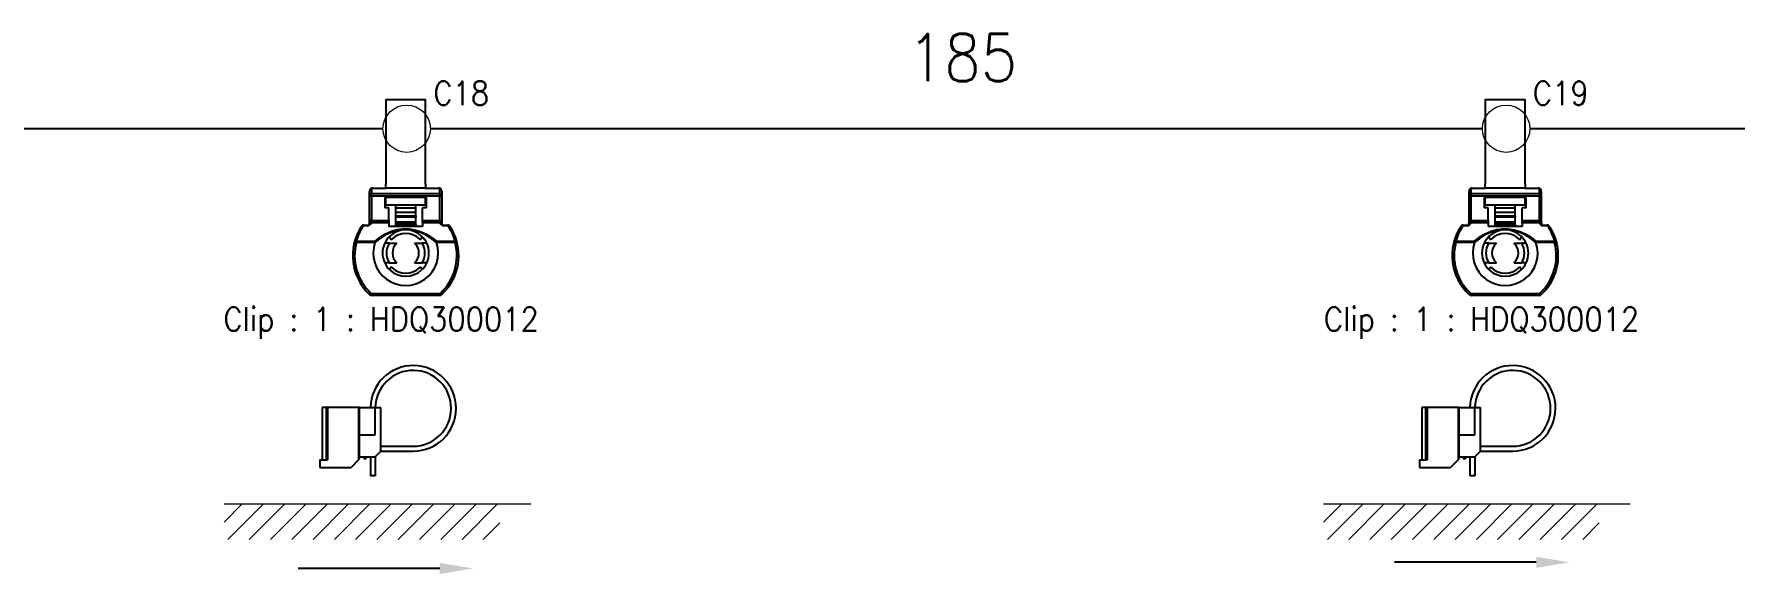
# Model space of a CAD drawing. Header units: inches. Extents: x 47316 to 59086, y 3141 to 11743.
# Drawn here: x 52612.6 to 52792.1, y 6227 to 6284 of the extents above; entities that cross this region are included whole.
import ezdxf

# ---------------------------------------------------------------- set-up
doc = ezdxf.new("R2010")
doc.units = ezdxf.units.IN
doc.header["$MEASUREMENT"] = 0
doc.layers.add('_0', color=7, linetype='Continuous', lineweight=0)
doc.styles.get("Standard").update_dxf_attribs({"font": ''})
doc.styles.get('Standard').set_extended_font_data('SimSun')
doc.linetypes.add('_VH_OTCON', pattern='A,0.0001,[7,VeSys.shx,S=0.1,R=0,X=0,Y=0],-0.4,[7,VeSys.shx,S=0.1,R=0,X=0,Y=0],-0.4,["X",Standard,S=1,R=0,X=-0.5,Y=-0.5],-0.0001,[7,VeSys.shx,S=0.1,R=0,X=0,Y=0],-0.4', length=1.2002)

msp = doc.modelspace()

# ---------------------------------------------------------------- linework, layer by layer
at = {"color": 0, "linetype": '_VH_OTCON', "ltscale": 5}
for p, q in [((52649.43, 6274.03), (52538.43, 6274.03)), ((52765.43, 6274.03), (52654.43, 6274.03)), ((52881.43, 6274.03), (52770.43, 6274.03))]:
    msp.add_line(p, q, dxfattribs=at)
at = {"color": 0, "lineweight": -3}
for p, q in [((52648.01, 6267.02), (52648.01, 6267.41)), ((52648.01, 6266.92), (52648.01, 6267.02)), ((52648.01, 6264.34), (52648.01, 6266.92)), ((52648.22, 6266.92), (52648.01, 6266.92)), ((52648.22, 6267.56), (52648.22, 6267.17)), ((52648.22, 6266.92), (52648.22, 6267.17)), ((52648.22, 6267.17), (52655.43, 6267.17)), ((52655.43, 6266.92), (52648.22, 6266.92)), ((52648.22, 6266.92), (52648.22, 6264.34)), ((52648.36, 6267.7), (52648.36, 6267.76)), ((52648.36, 6267.76), (52649.73, 6267.76)), ((52649.73, 6267.7), (52648.36, 6267.7)), ((52649.62, 6266.78), (52649.62, 6265.66)), ((52649.73, 6266.78), (52649.62, 6266.78)), ((52649.73, 6267.76), (52649.73, 6268.18)), ((52653.93, 6267.76), (52649.73, 6267.76)), ((52649.73, 6267.76), (52649.73, 6267.7)), ((52653.93, 6266.78), (52649.73, 6266.78)), ((52649.73, 6265.94), (52649.73, 6266.78)), ((52653.93, 6268.18), (52653.93, 6267.76)), ((52653.93, 6267.76), (52655.29, 6267.76)), ((52653.93, 6267.7), (52653.93, 6267.76)), ((52655.29, 6267.7), (52653.93, 6267.7)), ((52653.93, 6265.94), (52653.93, 6266.78)), ((52654.03, 6266.78), (52653.93, 6266.78)), ((52654.03, 6265.66), (52654.03, 6266.78)), ((52655.29, 6267.7), (52655.29, 6267.76)), ((52655.43, 6267.17), (52655.43, 6267.56)), ((52655.43, 6267.17), (52655.43, 6266.92)), ((52655.43, 6264.34), (52655.43, 6266.92)), ((52655.64, 6266.92), (52655.43, 6266.92)), ((52655.64, 6267.41), (52655.64, 6267.02)), ((52655.64, 6267.02), (52655.64, 6266.92)), ((52655.64, 6266.92), (52655.64, 6264.34)), ((52764.01, 6267.02), (52764.01, 6267.41)), ((52764.01, 6266.92), (52764.01, 6267.02)), ((52764.01, 6264.34), (52764.01, 6266.92)), ((52764.22, 6266.92), (52764.01, 6266.92)), ((52764.22, 6267.56), (52764.22, 6267.17)), ((52764.22, 6266.92), (52764.22, 6267.17)), ((52764.22, 6267.17), (52771.43, 6267.17)), ((52771.43, 6266.92), (52764.22, 6266.92)), ((52764.22, 6266.92), (52764.22, 6264.34)), ((52764.36, 6267.7), (52764.36, 6267.76)), ((52764.36, 6267.76), (52765.73, 6267.76)), ((52765.73, 6267.7), (52764.36, 6267.7)), ((52765.62, 6266.78), (52765.62, 6265.66)), ((52765.73, 6266.78), (52765.62, 6266.78)), ((52765.73, 6267.76), (52765.73, 6268.18)), ((52769.93, 6267.76), (52765.73, 6267.76)), ((52765.73, 6267.76), (52765.73, 6267.7)), ((52769.93, 6266.78), (52765.73, 6266.78)), ((52765.73, 6265.94), (52765.73, 6266.78)), ((52769.93, 6268.18), (52769.93, 6267.76)), ((52769.93, 6267.76), (52771.29, 6267.76)), ((52769.93, 6267.7), (52769.93, 6267.76)), ((52771.29, 6267.7), (52769.93, 6267.7)), ((52769.93, 6265.94), (52769.93, 6266.78)), ((52770.03, 6266.78), (52769.93, 6266.78)), ((52770.03, 6265.66), (52770.03, 6266.78)), ((52771.29, 6267.7), (52771.29, 6267.76)), ((52771.43, 6267.17), (52771.43, 6267.56)), ((52771.43, 6267.17), (52771.43, 6266.92)), ((52771.43, 6264.34), (52771.43, 6266.92)), ((52771.64, 6266.92), (52771.43, 6266.92)), ((52771.64, 6267.41), (52771.64, 6267.02)), ((52771.64, 6267.02), (52771.64, 6266.92)), ((52771.64, 6266.92), (52771.64, 6264.34)), ((52650.04, 6265.66), (52649.62, 6265.66)), ((52653.93, 6265.94), (52649.73, 6265.94)), ((52650.04, 6264.34), (52650.04, 6265.66)), ((52650.78, 6265.63), (52650.78, 6265.94)), ((52650.78, 6265.17), (52650.78, 6265.63)), ((52652.88, 6265.63), (52650.78, 6265.63)), ((52650.78, 6264.82), (52650.78, 6265.17)), ((52652.88, 6265.17), (52650.78, 6265.17)), ((52652.88, 6265.63), (52652.88, 6265.94)), ((52652.88, 6265.17), (52652.88, 6265.63)), ((52652.88, 6264.82), (52652.88, 6265.17)), ((52653.61, 6264.34), (52653.61, 6265.66)), ((52654.03, 6265.66), (52653.61, 6265.66)), ((52766.04, 6265.66), (52765.62, 6265.66)), ((52769.93, 6265.94), (52765.73, 6265.94)), ((52766.04, 6264.34), (52766.04, 6265.66)), ((52766.78, 6265.63), (52766.78, 6265.94)), ((52766.78, 6265.17), (52766.78, 6265.63)), ((52768.88, 6265.63), (52766.78, 6265.63)), ((52766.78, 6264.82), (52766.78, 6265.17)), ((52768.88, 6265.17), (52766.78, 6265.17)), ((52768.88, 6265.63), (52768.88, 6265.94)), ((52768.88, 6265.17), (52768.88, 6265.63)), ((52768.88, 6264.82), (52768.88, 6265.17)), ((52769.61, 6264.34), (52769.61, 6265.66)), ((52770.03, 6265.66), (52769.61, 6265.66)), ((52647.43, 6263.78), (52647.43, 6263.84)), ((52647.43, 6263.84), (52647.8, 6263.84)), ((52647.8, 6263.78), (52647.43, 6263.78)), ((52647.8, 6263.78), (52647.8, 6263.84)), ((52648.01, 6264.05), (52648.01, 6264.34)), ((52648.22, 6264.34), (52648.01, 6264.34)), ((52650.04, 6264.09), (52648.21, 6264.09)), ((52648.22, 6264.34), (52650.04, 6264.34)), ((52648.22, 6264.34), (52648.22, 6264.16)), ((52650.04, 6264.34), (52650.04, 6264.09)), ((52650.04, 6264.09), (52650.04, 6263.7)), ((52653.61, 6263.7), (52650.04, 6263.7)), ((52650.78, 6264.67), (52650.78, 6264.82)), ((52650.78, 6264.82), (52652.88, 6264.82)), ((52650.78, 6264.17), (52650.78, 6264.67)), ((52652.88, 6264.67), (52650.78, 6264.67)), ((52650.78, 6263.98), (52650.78, 6264.17)), ((52652.88, 6264.17), (52650.78, 6264.17)), ((52650.78, 6263.91), (52650.78, 6263.98)), ((52652.88, 6263.98), (52650.78, 6263.98)), ((52650.78, 6263.7), (52650.78, 6263.91)), ((52650.78, 6263.91), (52652.88, 6263.91)), ((52652.88, 6264.82), (52652.88, 6264.67)), ((52652.88, 6264.17), (52652.88, 6264.67)), ((52652.88, 6263.98), (52652.88, 6264.17)), ((52652.88, 6263.91), (52652.88, 6263.98)), ((52652.88, 6263.91), (52652.88, 6263.7)), ((52653.61, 6264.34), (52655.43, 6264.34)), ((52653.61, 6264.09), (52653.61, 6264.34)), ((52655.45, 6264.09), (52653.61, 6264.09)), ((52653.61, 6264.09), (52653.61, 6263.7)), ((52655.43, 6264.16), (52655.43, 6264.34)), ((52655.43, 6264.34), (52655.64, 6264.34)), ((52655.64, 6264.34), (52655.64, 6264.05)), ((52655.85, 6263.84), (52656.23, 6263.84)), ((52655.85, 6263.78), (52655.85, 6263.84)), ((52656.23, 6263.78), (52655.85, 6263.78)), ((52656.23, 6263.78), (52656.23, 6263.84)), ((52763.43, 6263.78), (52763.43, 6263.84)), ((52763.43, 6263.84), (52763.8, 6263.84)), ((52763.8, 6263.78), (52763.43, 6263.78)), ((52763.8, 6263.78), (52763.8, 6263.84)), ((52764.01, 6264.05), (52764.01, 6264.34)), ((52764.22, 6264.34), (52764.01, 6264.34)), ((52766.04, 6264.09), (52764.21, 6264.09)), ((52764.22, 6264.34), (52766.04, 6264.34)), ((52764.22, 6264.34), (52764.22, 6264.16)), ((52766.04, 6264.34), (52766.04, 6264.09)), ((52766.04, 6264.09), (52766.04, 6263.7)), ((52769.61, 6263.7), (52766.04, 6263.7)), ((52766.78, 6264.67), (52766.78, 6264.82)), ((52766.78, 6264.82), (52768.88, 6264.82)), ((52766.78, 6264.17), (52766.78, 6264.67)), ((52768.88, 6264.67), (52766.78, 6264.67)), ((52766.78, 6263.98), (52766.78, 6264.17)), ((52768.88, 6264.17), (52766.78, 6264.17)), ((52766.78, 6263.91), (52766.78, 6263.98)), ((52768.88, 6263.98), (52766.78, 6263.98)), ((52766.78, 6263.7), (52766.78, 6263.91)), ((52766.78, 6263.91), (52768.88, 6263.91)), ((52768.88, 6264.82), (52768.88, 6264.67)), ((52768.88, 6264.17), (52768.88, 6264.67)), ((52768.88, 6263.98), (52768.88, 6264.17)), ((52768.88, 6263.91), (52768.88, 6263.98)), ((52768.88, 6263.91), (52768.88, 6263.7)), ((52769.61, 6264.34), (52771.43, 6264.34)), ((52769.61, 6264.09), (52769.61, 6264.34)), ((52771.45, 6264.09), (52769.61, 6264.09)), ((52769.61, 6264.09), (52769.61, 6263.7)), ((52771.43, 6264.16), (52771.43, 6264.34)), ((52771.43, 6264.34), (52771.64, 6264.34)), ((52771.64, 6264.34), (52771.64, 6264.05)), ((52771.85, 6263.84), (52772.23, 6263.84)), ((52771.85, 6263.78), (52771.85, 6263.84)), ((52772.23, 6263.78), (52771.85, 6263.78)), ((52772.23, 6263.78), (52772.23, 6263.84)), ((52646.42, 6262.06), (52646.62, 6262.01)), ((52646.62, 6262.16), (52646.62, 6262.01)), ((52646.62, 6262.16), (52648.6, 6262.16)), ((52648.58, 6262.01), (52646.62, 6262.01)), ((52650.09, 6261.95), (52649.62, 6261.95)), ((52650.09, 6261.95), (52650.9, 6261.95)), ((52650.15, 6262.5), (52650.15, 6262.69)), ((52652.76, 6261.95), (52653.57, 6261.95)), ((52653.51, 6262.69), (52653.51, 6262.5)), ((52654.04, 6261.95), (52653.57, 6261.95)), ((52655.06, 6262.16), (52657.04, 6262.16)), ((52657.04, 6262.01), (52655.08, 6262.01)), ((52657.04, 6262.01), (52657.04, 6262.16)), ((52657.04, 6262.01), (52657.24, 6262.06)), ((52762.42, 6262.06), (52762.62, 6262.01)), ((52762.62, 6262.16), (52762.62, 6262.01)), ((52762.62, 6262.16), (52764.6, 6262.16)), ((52764.58, 6262.01), (52762.62, 6262.01)), ((52766.09, 6261.95), (52765.62, 6261.95)), ((52766.09, 6261.95), (52766.9, 6261.95)), ((52766.15, 6262.5), (52766.15, 6262.69)), ((52768.76, 6261.95), (52769.57, 6261.95)), ((52769.51, 6262.69), (52769.51, 6262.5)), ((52770.04, 6261.95), (52769.57, 6261.95)), ((52771.06, 6262.16), (52773.04, 6262.16)), ((52773.04, 6262.01), (52771.08, 6262.01)), ((52773.04, 6262.01), (52773.04, 6262.16)), ((52773.04, 6262.01), (52773.24, 6262.06)), ((52650.09, 6259.85), (52649.62, 6259.85)), ((52650.09, 6259.85), (52650.9, 6259.85)), ((52652.76, 6259.85), (52653.57, 6259.85)), ((52654.04, 6259.85), (52653.57, 6259.85)), ((52766.09, 6259.85), (52765.62, 6259.85)), ((52766.09, 6259.85), (52766.9, 6259.85)), ((52768.76, 6259.85), (52769.57, 6259.85)), ((52770.04, 6259.85), (52769.57, 6259.85)), ((52650.15, 6259.12), (52650.15, 6259.24)), ((52653.51, 6259.24), (52653.51, 6259.12)), ((52766.15, 6259.12), (52766.15, 6259.24)), ((52769.51, 6259.24), (52769.51, 6259.12)), ((52648.16, 6256.67), (52648.02, 6256.52)), ((52648.26, 6256.63), (52648.26, 6256.42)), ((52648.26, 6256.63), (52655.4, 6256.63)), ((52655.4, 6256.42), (52648.26, 6256.42)), ((52655.4, 6256.63), (52655.4, 6256.42)), ((52655.49, 6256.67), (52655.64, 6256.52)), ((52764.16, 6256.67), (52764.02, 6256.52)), ((52764.26, 6256.63), (52764.26, 6256.42)), ((52764.26, 6256.63), (52771.4, 6256.63)), ((52771.4, 6256.42), (52764.26, 6256.42)), ((52771.4, 6256.63), (52771.4, 6256.42)), ((52771.49, 6256.67), (52771.64, 6256.52))]:
    msp.add_line(p, q, dxfattribs=at)
for p, q in [((52655.42, 6227.59), (52640.47, 6227.59)), ((52771.1, 6228.24), (52756.15, 6228.24))]:
    msp.add_line(p, q)
for points in [[(52653.93, 6268.18), (52653.93, 6270.98), (52653.93, 6277.07), (52649.73, 6277.07), (52649.73, 6270.98), (52649.73, 6268.18)], [(52769.93, 6268.18), (52769.93, 6270.98), (52769.93, 6277.07), (52765.73, 6277.07), (52765.73, 6270.98), (52765.73, 6268.18)], [(52648.22, 6267.56), (52648.14, 6267.55), (52648.08, 6267.52), (52648.05, 6267.5), (52648.03, 6267.47), (52648.02, 6267.44), (52648.01, 6267.41)], [(52648.22, 6267.17), (52648.14, 6267.16), (52648.08, 6267.12), (52648.05, 6267.1), (52648.03, 6267.07), (52648.01, 6267.02)], [(52655.64, 6267.41), (52655.64, 6267.44), (52655.63, 6267.47), (52655.61, 6267.5), (52655.55, 6267.54), (52655.43, 6267.56)], [(52655.64, 6267.02), (52655.64, 6267.05), (52655.63, 6267.07), (52655.61, 6267.1), (52655.55, 6267.14), (52655.43, 6267.17)], [(52764.22, 6267.56), (52764.14, 6267.55), (52764.08, 6267.52), (52764.05, 6267.5), (52764.03, 6267.47), (52764.02, 6267.44), (52764.01, 6267.41)], [(52764.22, 6267.17), (52764.14, 6267.16), (52764.08, 6267.12), (52764.05, 6267.1), (52764.03, 6267.07), (52764.01, 6267.02)], [(52771.64, 6267.41), (52771.64, 6267.44), (52771.63, 6267.47), (52771.61, 6267.5), (52771.55, 6267.54), (52771.43, 6267.56)], [(52771.64, 6267.02), (52771.64, 6267.05), (52771.63, 6267.07), (52771.61, 6267.1), (52771.55, 6267.14), (52771.43, 6267.17)], [(52647.32, 6263.72), (52647.26, 6263.73), (52647.21, 6263.73), (52647.17, 6263.71), (52647.14, 6263.69)], [(52648.22, 6264.16), (52648.14, 6264.15), (52648.08, 6264.13), (52648.05, 6264.11), (52648.03, 6264.09), (52648.01, 6264.05)], [(52648.21, 6264.09), (52648.14, 6264.09), (52648.08, 6264.08), (52648.01, 6264)], [(52651.83, 6263.36), (52651.22, 6263.32), (52650.6, 6263.18), (52649.95, 6262.94), (52649.62, 6262.77), (52649.27, 6262.55), (52648.93, 6262.31), (52648.58, 6262.01)], [(52648.6, 6262.16), (52649.13, 6262.58), (52649.71, 6262.94), (52650.34, 6263.21), (52650.93, 6263.37), (52651.53, 6263.45), (52652.15, 6263.45), (52652.77, 6263.36), (52653.37, 6263.19), (52653.95, 6262.94), (52654.53, 6262.58), (52655.06, 6262.16)], [(52655.07, 6262.01), (52654.49, 6262.48), (52653.93, 6262.83), (52653.38, 6263.07), (52652.86, 6263.24), (52652.34, 6263.33), (52651.83, 6263.36)], [(52655.64, 6264.05), (52655.64, 6264.07), (52655.63, 6264.09), (52655.61, 6264.11), (52655.55, 6264.14), (52655.43, 6264.16)], [(52655.65, 6264), (52655.64, 6264.02), (52655.63, 6264.04), (52655.61, 6264.06), (52655.55, 6264.09), (52655.45, 6264.09)], [(52656.52, 6263.69), (52656.51, 6263.7), (52656.49, 6263.71), (52656.45, 6263.73), (52656.34, 6263.72)], [(52763.32, 6263.72), (52763.26, 6263.73), (52763.21, 6263.73), (52763.17, 6263.71), (52763.14, 6263.69)], [(52764.22, 6264.16), (52764.14, 6264.15), (52764.08, 6264.13), (52764.05, 6264.11), (52764.03, 6264.09), (52764.01, 6264.05)], [(52764.21, 6264.09), (52764.14, 6264.09), (52764.08, 6264.08), (52764.01, 6264)], [(52767.83, 6263.36), (52767.22, 6263.32), (52766.6, 6263.18), (52765.95, 6262.94), (52765.62, 6262.77), (52765.27, 6262.55), (52764.93, 6262.31), (52764.58, 6262.01)], [(52764.6, 6262.16), (52765.13, 6262.58), (52765.71, 6262.94), (52766.34, 6263.21), (52766.93, 6263.37), (52767.53, 6263.45), (52768.15, 6263.45), (52768.77, 6263.36), (52769.37, 6263.19), (52769.95, 6262.94), (52770.53, 6262.58), (52771.06, 6262.16)], [(52771.07, 6262.01), (52770.49, 6262.48), (52769.93, 6262.83), (52769.38, 6263.07), (52768.86, 6263.24), (52768.34, 6263.33), (52767.83, 6263.36)], [(52771.64, 6264.05), (52771.64, 6264.07), (52771.63, 6264.09), (52771.61, 6264.11), (52771.55, 6264.14), (52771.43, 6264.16)], [(52771.65, 6264), (52771.64, 6264.02), (52771.63, 6264.04), (52771.61, 6264.06), (52771.55, 6264.09), (52771.45, 6264.09)], [(52772.52, 6263.69), (52772.51, 6263.7), (52772.49, 6263.71), (52772.45, 6263.73), (52772.34, 6263.72)], [(52646.62, 6262.16), (52646.55, 6262.16), (52646.49, 6262.14), (52646.46, 6262.12), (52646.44, 6262.11), (52646.42, 6262.06)], [(52648.6, 6262.16), (52648.56, 6262.11), (52648.57, 6262.04), (52648.58, 6262.01)], [(52655.08, 6262.01), (52655.1, 6262.07), (52655.08, 6262.13), (52655.06, 6262.16)], [(52657.24, 6262.06), (52657.23, 6262.08), (52657.22, 6262.11), (52657.2, 6262.12), (52657.14, 6262.15), (52657.04, 6262.16)], [(52762.62, 6262.16), (52762.55, 6262.16), (52762.49, 6262.14), (52762.46, 6262.12), (52762.44, 6262.11), (52762.42, 6262.06)], [(52764.6, 6262.16), (52764.56, 6262.11), (52764.57, 6262.04), (52764.58, 6262.01)], [(52771.08, 6262.01), (52771.1, 6262.07), (52771.08, 6262.13), (52771.06, 6262.16)], [(52773.24, 6262.06), (52773.23, 6262.08), (52773.22, 6262.11), (52773.2, 6262.12), (52773.14, 6262.15), (52773.04, 6262.16)]]:
    msp.add_lwpolyline(points, dxfattribs=at)
at = {"color": 0, "linetype": 'Continuous', "lineweight": 15}
for centre in [(52651.93, 6274.03), (52767.93, 6274.03)]:
    msp.add_circle(centre, 2.5, dxfattribs=at)
at = {"color": 0, "lineweight": -3}
for centre, radius, start, end in [((52648.37, 6267.41), 0.36, 157.9543, 179.5884), ((52648.36, 6267.41), 0.35, 90, 157.754), ((52648.36, 6267.56), 0.14, 89.9934, 179.9972), ((52655.29, 6267.41), 0.35, 22.2457, 90), ((52655.29, 6267.56), 0.14, 0.0034, 90.0054), ((52655.28, 6267.41), 0.36, 0.4133, 22.0436), ((52764.37, 6267.41), 0.36, 157.9543, 179.5884), ((52764.36, 6267.41), 0.35, 90, 157.754), ((52764.36, 6267.56), 0.14, 89.9934, 179.9972), ((52771.29, 6267.41), 0.35, 22.2457, 90), ((52771.29, 6267.56), 0.14, 0.0034, 90.0054), ((52771.28, 6267.41), 0.36, 0.4133, 22.0436), ((52651.83, 6260.62), 5.6, 146.8614, 227.1666), ((52651.84, 6260.77), 5.4, 146.8793, 165.1116), ((52647.43, 6263.49), 0.35, 90, 146.8614), ((52647.43, 6263.64), 0.14, 90.0151, 146.8341), ((52647.8, 6264.2), 0.42, 270.0009, 344.7098), ((52647.8, 6264.06), 0.212, 270.4328, 344.2766), ((52647.8, 6264.05), 0.21, 344.7101, 0), ((52648.05, 6264.16), 0.173, 336.0578, 359.6093), ((52651.83, 6260.9), 2.45, 46.7082, 133.2918), ((52655.61, 6264.16), 0.173, 180.3791, 203.9378), ((52655.85, 6264.2), 0.42, 195.2903, 269.999), ((52655.85, 6264.05), 0.21, 180, 195.2899), ((52655.86, 6264.06), 0.212, 195.7234, 269.5672), ((52656.23, 6263.49), 0.35, 33.1386, 90), ((52656.23, 6263.64), 0.14, 33.1399, 90.0013), ((52651.82, 6260.77), 5.4, 14.8884, 33.1207), ((52651.83, 6260.62), 5.6, 0, 33.1386), ((52767.83, 6260.62), 5.6, 146.8614, 227.1666), ((52767.84, 6260.77), 5.4, 146.8793, 165.1116), ((52763.43, 6263.49), 0.35, 90, 146.8614), ((52763.43, 6263.64), 0.14, 90.0151, 146.8341), ((52763.8, 6264.2), 0.42, 270.0009, 344.7098), ((52763.8, 6264.06), 0.212, 270.4328, 344.2766), ((52763.8, 6264.05), 0.21, 344.7101, 0), ((52764.05, 6264.16), 0.173, 336.0578, 359.6093), ((52767.83, 6260.9), 2.45, 46.7082, 133.2918), ((52771.61, 6264.16), 0.173, 180.3791, 203.9378), ((52771.85, 6264.2), 0.42, 195.2903, 269.999), ((52771.85, 6264.05), 0.21, 180, 195.2899), ((52771.86, 6264.06), 0.212, 195.7234, 269.5672), ((52772.23, 6263.49), 0.35, 33.1386, 90), ((52772.23, 6263.64), 0.14, 33.1399, 90.0013), ((52767.82, 6260.77), 5.4, 14.8884, 33.1207), ((52767.83, 6260.62), 5.6, 0, 33.1386), ((52651.83, 6260.62), 5.39, 165.1295, 227.1666), ((52651.83, 6260.9), 3.43, 161.1343, 18.8657), ((52651.83, 6260.9), 2.45, 154.6231, 205.3769), ((52651.83, 6260.9), 2.45, 133.2918, 154.6231), ((52651.83, 6260.9), 2.03, 148.8526, 211.1474), ((52650.29, 6262.5), 0.14, 180, 313.4325), ((52651.83, 6260.87), 2.1, 46.5675, 133.4325), ((52651.83, 6260.9), 1.4, 131.4096, 228.5904), ((52651.83, 6260.9), 1.4, 311.4096, 48.5904), ((52653.37, 6262.5), 0.14, 226.5675, 0), ((52651.83, 6260.9), 2.45, 25.3769, 46.7082), ((52651.83, 6260.9), 2.03, 328.8526, 31.1474), ((52651.83, 6260.9), 2.45, 334.6231, 25.3769), ((52651.83, 6260.62), 5.39, 312.8334, 14.8705), ((52767.83, 6260.62), 5.39, 165.1295, 227.1666), ((52767.83, 6260.9), 3.43, 161.1343, 18.8657), ((52767.83, 6260.9), 2.45, 154.6231, 205.3769), ((52767.83, 6260.9), 2.45, 133.2918, 154.6231), ((52767.83, 6260.9), 2.03, 148.8526, 211.1474), ((52766.29, 6262.5), 0.14, 180, 313.4325), ((52767.83, 6260.87), 2.1, 46.5675, 133.4325), ((52767.83, 6260.9), 1.4, 131.4096, 228.5904), ((52767.83, 6260.9), 1.4, 311.4096, 48.5904), ((52769.37, 6262.5), 0.14, 226.5675, 0), ((52767.83, 6260.9), 2.45, 25.3769, 46.7082), ((52767.83, 6260.9), 2.03, 328.8526, 31.1474), ((52767.83, 6260.9), 2.45, 334.6231, 25.3769), ((52767.83, 6260.62), 5.39, 312.8334, 14.8705), ((52651.83, 6260.9), 2.45, 205.3769, 226.7082), ((52651.83, 6260.9), 2.45, 313.2918, 334.6231), ((52651.83, 6260.62), 5.6, 312.8334, 0), ((52767.83, 6260.9), 2.45, 205.3769, 226.7082), ((52767.83, 6260.9), 2.45, 313.2918, 334.6231), ((52767.83, 6260.62), 5.6, 312.8334, 0), ((52650.29, 6259.24), 0.14, 46.5675, 180), ((52651.83, 6260.9), 2.45, 226.7082, 313.2918), ((52651.83, 6260.87), 2.1, 226.5675, 313.4325), ((52653.37, 6259.24), 0.14, 0, 133.4325), ((52766.29, 6259.24), 0.14, 46.5675, 180), ((52767.83, 6260.9), 2.45, 226.7082, 313.2918), ((52767.83, 6260.87), 2.1, 226.5675, 313.4325), ((52769.37, 6259.24), 0.14, 0, 133.4325), ((52648.26, 6256.77), 0.35, 227.1666, 270), ((52648.26, 6256.77), 0.14, 227.1666, 270), ((52655.4, 6256.77), 0.14, 270, 312.8334), ((52655.4, 6256.77), 0.35, 270, 312.8334), ((52764.26, 6256.77), 0.35, 227.1666, 270), ((52764.26, 6256.77), 0.14, 227.1666, 270), ((52771.4, 6256.77), 0.14, 270, 312.8334), ((52771.4, 6256.77), 0.35, 270, 312.8334)]:
    msp.add_arc(centre, radius, start, end, dxfattribs=at)
for points in [[(52655.42, 6228.17), (52658.92, 6227.59), (52655.42, 6227.01)], [(52771.1, 6228.83), (52774.6, 6228.24), (52771.1, 6227.66)]]:
    msp.add_solid(points)
at = {"layer": '_0', "color": 0, "linetype": 'ByBlock', "lineweight": -3, "ltscale": 0.345}
for p, q in [((52643.02, 6244.58, 0), (52643.02, 6239.06, 0)), ((52643.02, 6244.58, 0), (52643.02, 6239.06, 0)), ((52643.46, 6239.06, 0), (52643.46, 6244.58, 0)), ((52643.46, 6239.06, 0), (52643.46, 6244.58, 0)), ((52643.58, 6244.58, 0), (52643.58, 6239.06, 0)), ((52643.58, 6244.58, 0), (52643.58, 6239.06, 0)), ((52646.86, 6244.58, 0), (52646.86, 6239.06, 0)), ((52646.86, 6244.58, 0), (52646.86, 6239.06, 0)), ((52759.02, 6244.58, 0), (52759.02, 6239.06, 0)), ((52759.02, 6244.58, 0), (52759.02, 6239.06, 0)), ((52759.46, 6239.06, 0), (52759.46, 6244.58, 0)), ((52759.46, 6239.06, 0), (52759.46, 6244.58, 0)), ((52759.58, 6244.58, 0), (52759.58, 6239.06, 0)), ((52759.58, 6244.58, 0), (52759.58, 6239.06, 0)), ((52762.86, 6244.58, 0), (52762.86, 6239.06, 0)), ((52762.86, 6244.58, 0), (52762.86, 6239.06, 0))]:
    msp.add_line(p, q, dxfattribs=at)
at = {"layer": '_0', "color": 0, "linetype": 'ByBlock', "lineweight": -3, "ltscale": 0.027907}
for p, q in [((52643.46, 6244.58, 0), (52643.02, 6244.58, 0)), ((52643.46, 6244.58, 0), (52643.02, 6244.58, 0)), ((52759.46, 6244.58, 0), (52759.02, 6244.58, 0)), ((52759.46, 6244.58, 0), (52759.02, 6244.58, 0))]:
    msp.add_line(p, q, dxfattribs=at)
at = {"layer": '_0', "color": 0, "linetype": 'ByBlock', "lineweight": -3, "ltscale": 0.007093}
for p, q in [((52643.58, 6244.58, 0), (52643.46, 6244.58, 0)), ((52643.58, 6244.58, 0), (52643.46, 6244.58, 0)), ((52646.97, 6244.58, 0), (52646.86, 6244.58, 0)), ((52646.97, 6244.58, 0), (52646.86, 6244.58, 0)), ((52759.58, 6244.58, 0), (52759.46, 6244.58, 0)), ((52759.58, 6244.58, 0), (52759.46, 6244.58, 0)), ((52762.97, 6244.58, 0), (52762.86, 6244.58, 0)), ((52762.97, 6244.58, 0), (52762.86, 6244.58, 0))]:
    msp.add_line(p, q, dxfattribs=at)
at = {"layer": '_0', "color": 0, "linetype": 'ByBlock', "lineweight": -3, "ltscale": 0.205}
for p, q in [((52646.86, 6244.58, 0), (52643.58, 6244.58, 0)), ((52646.86, 6244.58, 0), (52643.58, 6244.58, 0)), ((52762.86, 6244.58, 0), (52759.58, 6244.58, 0)), ((52762.86, 6244.58, 0), (52759.58, 6244.58, 0)), ((52642.78, 6238.26, 0), (52646.06, 6238.26, 0)), ((52642.78, 6238.26, 0), (52646.06, 6238.26, 0)), ((52758.78, 6238.26, 0), (52762.06, 6238.26, 0)), ((52758.78, 6238.26, 0), (52762.06, 6238.26, 0))]:
    msp.add_line(p, q, dxfattribs=at)
at = {"layer": '_0', "color": 0, "linetype": 'ByBlock', "lineweight": -3, "ltscale": 0.102907}
for p, q in [((52646.97, 6244.58, 0), (52648.62, 6244.58, 0)), ((52646.97, 6244.58, 0), (52648.62, 6244.58, 0)), ((52762.97, 6244.58, 0), (52764.62, 6244.58, 0)), ((52762.97, 6244.58, 0), (52764.62, 6244.58, 0)), ((52646.97, 6241.7, 0), (52648.62, 6241.7, 0)), ((52646.97, 6241.7, 0), (52648.62, 6241.7, 0)), ((52762.97, 6241.7, 0), (52764.62, 6241.7, 0)), ((52762.97, 6241.7, 0), (52764.62, 6241.7, 0)), ((52646.97, 6239.38, 0), (52648.62, 6239.38, 0)), ((52646.97, 6239.38, 0), (52648.62, 6239.38, 0)), ((52762.97, 6239.38, 0), (52764.62, 6239.38, 0)), ((52762.97, 6239.38, 0), (52764.62, 6239.38, 0))]:
    msp.add_line(p, q, dxfattribs=at)
at = {"layer": '_0', "color": 0, "linetype": 'ByBlock', "lineweight": -3, "ltscale": 0.325}
for p, q in [((52646.97, 6239.38, 0), (52646.97, 6244.58, 0)), ((52646.97, 6239.38, 0), (52646.97, 6244.58, 0)), ((52762.97, 6239.38, 0), (52762.97, 6244.58, 0)), ((52762.97, 6239.38, 0), (52762.97, 6244.58, 0))]:
    msp.add_line(p, q, dxfattribs=at)
at = {"layer": '_0', "color": 0, "linetype": 'ByBlock', "lineweight": -3, "ltscale": 0.0375}
for p, q in [((52648.62, 6244.58, 0), (52649.22, 6244.58, 0)), ((52648.62, 6244.58, 0), (52649.22, 6244.58, 0)), ((52764.62, 6244.58, 0), (52765.22, 6244.58, 0)), ((52764.62, 6244.58, 0), (52765.22, 6244.58, 0))]:
    msp.add_line(p, q, dxfattribs=at)
at = {"layer": '_0', "color": 0, "linetype": 'ByBlock', "lineweight": -3, "ltscale": 0.18}
for p, q in [((52648.62, 6241.7, 0), (52648.62, 6244.58, 0)), ((52648.62, 6241.7, 0), (52648.62, 6244.58, 0)), ((52764.62, 6241.7, 0), (52764.62, 6244.58, 0)), ((52764.62, 6241.7, 0), (52764.62, 6244.58, 0))]:
    msp.add_line(p, q, dxfattribs=at)
at = {"layer": '_0', "color": 0, "linetype": 'ByBlock', "lineweight": -3, "ltscale": 0.2875}
for p, q in [((52649.22, 6239.98, 0), (52649.22, 6244.58, 0)), ((52649.22, 6239.98, 0), (52649.22, 6244.58, 0)), ((52765.22, 6239.98, 0), (52765.22, 6244.58, 0)), ((52765.22, 6239.98, 0), (52765.22, 6244.58, 0))]:
    msp.add_line(p, q, dxfattribs=at)
at = {"layer": '_0', "color": 0, "linetype": 'ByBlock', "lineweight": -3, "ltscale": 0.053033}
for p, q in [((52649.22, 6239.98, 0), (52648.62, 6239.38, 0)), ((52649.22, 6239.98, 0), (52648.62, 6239.38, 0)), ((52765.22, 6239.98, 0), (52764.62, 6239.38, 0)), ((52765.22, 6239.98, 0), (52764.62, 6239.38, 0))]:
    msp.add_line(p, q, dxfattribs=at)
at = {"layer": '_0', "color": 0, "linetype": 'ByBlock', "lineweight": -3, "ltscale": 0.2125}
for p, q in [((52649.22, 6240.5, 0), (52652.62, 6240.5, 0)), ((52649.22, 6240.5, 0), (52652.62, 6240.5, 0)), ((52649.22, 6239.98, 0), (52652.62, 6239.98, 0)), ((52649.22, 6239.98, 0), (52652.62, 6239.98, 0)), ((52765.22, 6240.5, 0), (52768.62, 6240.5, 0)), ((52765.22, 6240.5, 0), (52768.62, 6240.5, 0)), ((52765.22, 6239.98, 0), (52768.62, 6239.98, 0)), ((52765.22, 6239.98, 0), (52768.62, 6239.98, 0))]:
    msp.add_line(p, q, dxfattribs=at)
at = {"layer": '_0', "color": 0, "linetype": 'ByBlock', "lineweight": -3, "ltscale": 0.05}
for p, q in [((52642.78, 6239.06, 0), (52643.58, 6239.06, 0)), ((52642.78, 6239.06, 0), (52642.78, 6238.26, 0)), ((52642.78, 6239.06, 0), (52643.58, 6239.06, 0)), ((52642.78, 6239.06, 0), (52642.78, 6238.26, 0)), ((52758.78, 6239.06, 0), (52759.58, 6239.06, 0)), ((52758.78, 6239.06, 0), (52758.78, 6238.26, 0)), ((52758.78, 6239.06, 0), (52759.58, 6239.06, 0)), ((52758.78, 6239.06, 0), (52758.78, 6238.26, 0))]:
    msp.add_line(p, q, dxfattribs=at)
at = {"layer": '_0', "color": 0, "linetype": 'ByBlock', "lineweight": -3, "ltscale": 0.070711}
for p, q in [((52646.86, 6239.06, 0), (52646.06, 6238.26, 0)), ((52646.86, 6239.06, 0), (52646.06, 6238.26, 0)), ((52762.86, 6239.06, 0), (52762.06, 6238.26, 0)), ((52762.86, 6239.06, 0), (52762.06, 6238.26, 0))]:
    msp.add_line(p, q, dxfattribs=at)
at = {"layer": '_0', "color": 0, "linetype": 'ByBlock', "lineweight": -3, "ltscale": 0.010032}
for p, q in [((52646.86, 6239.06, 0), (52646.97, 6239.17, 0)), ((52646.86, 6239.06, 0), (52646.97, 6239.17, 0)), ((52762.86, 6239.06, 0), (52762.97, 6239.17, 0)), ((52762.86, 6239.06, 0), (52762.97, 6239.17, 0))]:
    msp.add_line(p, q, dxfattribs=at)
at = {"layer": '_0', "color": 0, "linetype": 'ByBlock', "lineweight": -3, "ltscale": 0.012906}
for p, q in [((52646.97, 6239.17, 0), (52646.97, 6239.38, 0)), ((52646.97, 6239.17, 0), (52646.97, 6239.38, 0)), ((52762.97, 6239.17, 0), (52762.97, 6239.38, 0)), ((52762.97, 6239.17, 0), (52762.97, 6239.38, 0))]:
    msp.add_line(p, q, dxfattribs=at)
at = {"layer": '_0', "color": 0, "linetype": 'ByBlock', "lineweight": -3, "ltscale": 0.010773}
for p, q in [((52647.4, 6239.38, 0), (52647.4, 6239.2, 0)), ((52647.4, 6239.38, 0), (52647.4, 6239.2, 0)), ((52647.66, 6239.2, 0), (52647.66, 6239.38, 0)), ((52647.66, 6239.2, 0), (52647.66, 6239.38, 0)), ((52763.4, 6239.38, 0), (52763.4, 6239.2, 0)), ((52763.4, 6239.38, 0), (52763.4, 6239.2, 0)), ((52763.66, 6239.2, 0), (52763.66, 6239.38, 0)), ((52763.66, 6239.2, 0), (52763.66, 6239.38, 0))]:
    msp.add_line(p, q, dxfattribs=at)
at = {"layer": '_0', "color": 0, "linetype": 'ByBlock', "lineweight": -3, "ltscale": 0.016051}
for p, q in [((52647.4, 6239.2, 0), (52647.66, 6239.2, 0)), ((52647.4, 6239.2, 0), (52647.66, 6239.2, 0)), ((52763.4, 6239.2, 0), (52763.66, 6239.2, 0)), ((52763.4, 6239.2, 0), (52763.66, 6239.2, 0))]:
    msp.add_line(p, q, dxfattribs=at)
at = {"layer": '_0', "color": 0, "linetype": 'ByBlock', "lineweight": -3, "ltscale": 0.125}
for p, q in [((52648.1, 6239.38, 0), (52648.1, 6237.38, 0)), ((52648.1, 6239.38, 0), (52648.1, 6237.38, 0)), ((52648.62, 6239.38, 0), (52648.62, 6237.38, 0)), ((52648.62, 6239.38, 0), (52648.62, 6237.38, 0)), ((52764.1, 6239.38, 0), (52764.1, 6237.38, 0)), ((52764.1, 6239.38, 0), (52764.1, 6237.38, 0)), ((52764.62, 6239.38, 0), (52764.62, 6237.38, 0)), ((52764.62, 6239.38, 0), (52764.62, 6237.38, 0))]:
    msp.add_line(p, q, dxfattribs=at)
at = {"layer": '_0', "color": 0, "linetype": 'ByBlock', "lineweight": -3, "ltscale": 0.0325}
for p, q in [((52648.62, 6237.38, 0), (52648.1, 6237.38, 0)), ((52648.62, 6237.38, 0), (52648.1, 6237.38, 0)), ((52764.62, 6237.38, 0), (52764.1, 6237.38, 0)), ((52764.62, 6237.38, 0), (52764.1, 6237.38, 0))]:
    msp.add_line(p, q, dxfattribs=at)
at = {"layer": '_0', "color": 7}
for p, q in [((52632.67, 6232.49), (52634.58, 6234.41)), ((52632.67, 6234.41), (52665.03, 6234.41, 0)), ((52633.07, 6230.65), (52636.83, 6234.41)), ((52635.32, 6230.65), (52639.07, 6234.41)), ((52637.56, 6230.65), (52641.32, 6234.41)), ((52639.81, 6230.65), (52643.56, 6234.41)), ((52642.05, 6230.65), (52645.81, 6234.41)), ((52644.3, 6230.65), (52648.05, 6234.41)), ((52646.54, 6230.65), (52650.3, 6234.41)), ((52648.79, 6230.65), (52652.54, 6234.41)), ((52651.03, 6230.65), (52654.79, 6234.41)), ((52653.28, 6230.65), (52657.03, 6234.41)), ((52655.52, 6230.65), (52659.28, 6234.41)), ((52657.77, 6230.65), (52661.52, 6234.41)), ((52748.67, 6232.49), (52750.58, 6234.41)), ((52748.67, 6234.41), (52781.03, 6234.41, 0)), ((52749.07, 6230.65), (52752.83, 6234.41)), ((52751.32, 6230.65), (52755.07, 6234.41)), ((52753.56, 6230.65), (52757.32, 6234.41)), ((52755.81, 6230.65), (52759.56, 6234.41)), ((52758.05, 6230.65), (52761.81, 6234.41)), ((52760.3, 6230.65), (52764.05, 6234.41)), ((52762.54, 6230.65), (52766.3, 6234.41)), ((52764.79, 6230.65), (52768.54, 6234.41)), ((52767.03, 6230.65), (52770.79, 6234.41)), ((52769.28, 6230.65), (52773.03, 6234.41)), ((52771.52, 6230.65), (52775.28, 6234.41)), ((52773.77, 6230.65), (52777.52, 6234.41)), ((52660.01, 6230.65), (52661.76, 6232.4)), ((52776.01, 6230.65), (52777.76, 6232.4))]:
    msp.add_line(p, q, dxfattribs=at)
at = {"layer": '_0', "color": 0, "linetype": 'ByBlock', "lineweight": -3}
for centre, radius, end in [((52652.62, 6244.5, 0), 4.52, 178.9859), ((52652.62, 6244.5, 0), 4.52, 178.9859), ((52768.62, 6244.5, 0), 4.52, 178.9859), ((52768.62, 6244.5, 0), 4.52, 178.9859), ((52652.62, 6244.5, 0), 4, 178.854), ((52652.62, 6244.5, 0), 4, 178.854), ((52768.62, 6244.5, 0), 4, 178.854), ((52768.62, 6244.5, 0), 4, 178.854)]:
    msp.add_arc(centre, radius, 270, end, dxfattribs=at)

# ---------------------------------------------------------------- texts
at = {"color": 7, "linetype": '_VH_OTCON', "lineweight": 18, "ltscale": 5, "insert": (52704.79, 6284.03), "char_height": 5, "width": 12.8571, "attachment_point": 1}
msp.add_mtext('\\Fromans.shx;\\W0.9000000000;\\T1.0000000000;\\o\\l185', dxfattribs=at)
at = {"color": 21, "linetype": 'Continuous', "lineweight": 15, "char_height": 2.5, "width": 6.5357, "attachment_point": 1}
for s, insert in [('\\Fromans.shx;\\W0.9000000000;\\T1.0000000000;\\o\\lC18', (52654.75, 6279.03)), ('\\Fromans.shx;\\W0.9000000000;\\T1.0000000000;\\o\\lC19', (52770.75, 6279.03))]:
    msp.add_mtext(s, dxfattribs=dict(at, insert=insert))
at = {"color": 42, "linetype": 'Continuous', "lineweight": 15, "char_height": 2.5, "width": 39.1071, "attachment_point": 1}
for insert in [(52632.6, 6255.17), (52748.7, 6255.17)]:
    msp.add_mtext('\\Fromans.shx;\\W0.9000000000;\\T1.0000000000;\\o\\lClip : 1 : HDQ300012', dxfattribs=dict(at, insert=insert))

doc.saveas('drawing.dxf')
